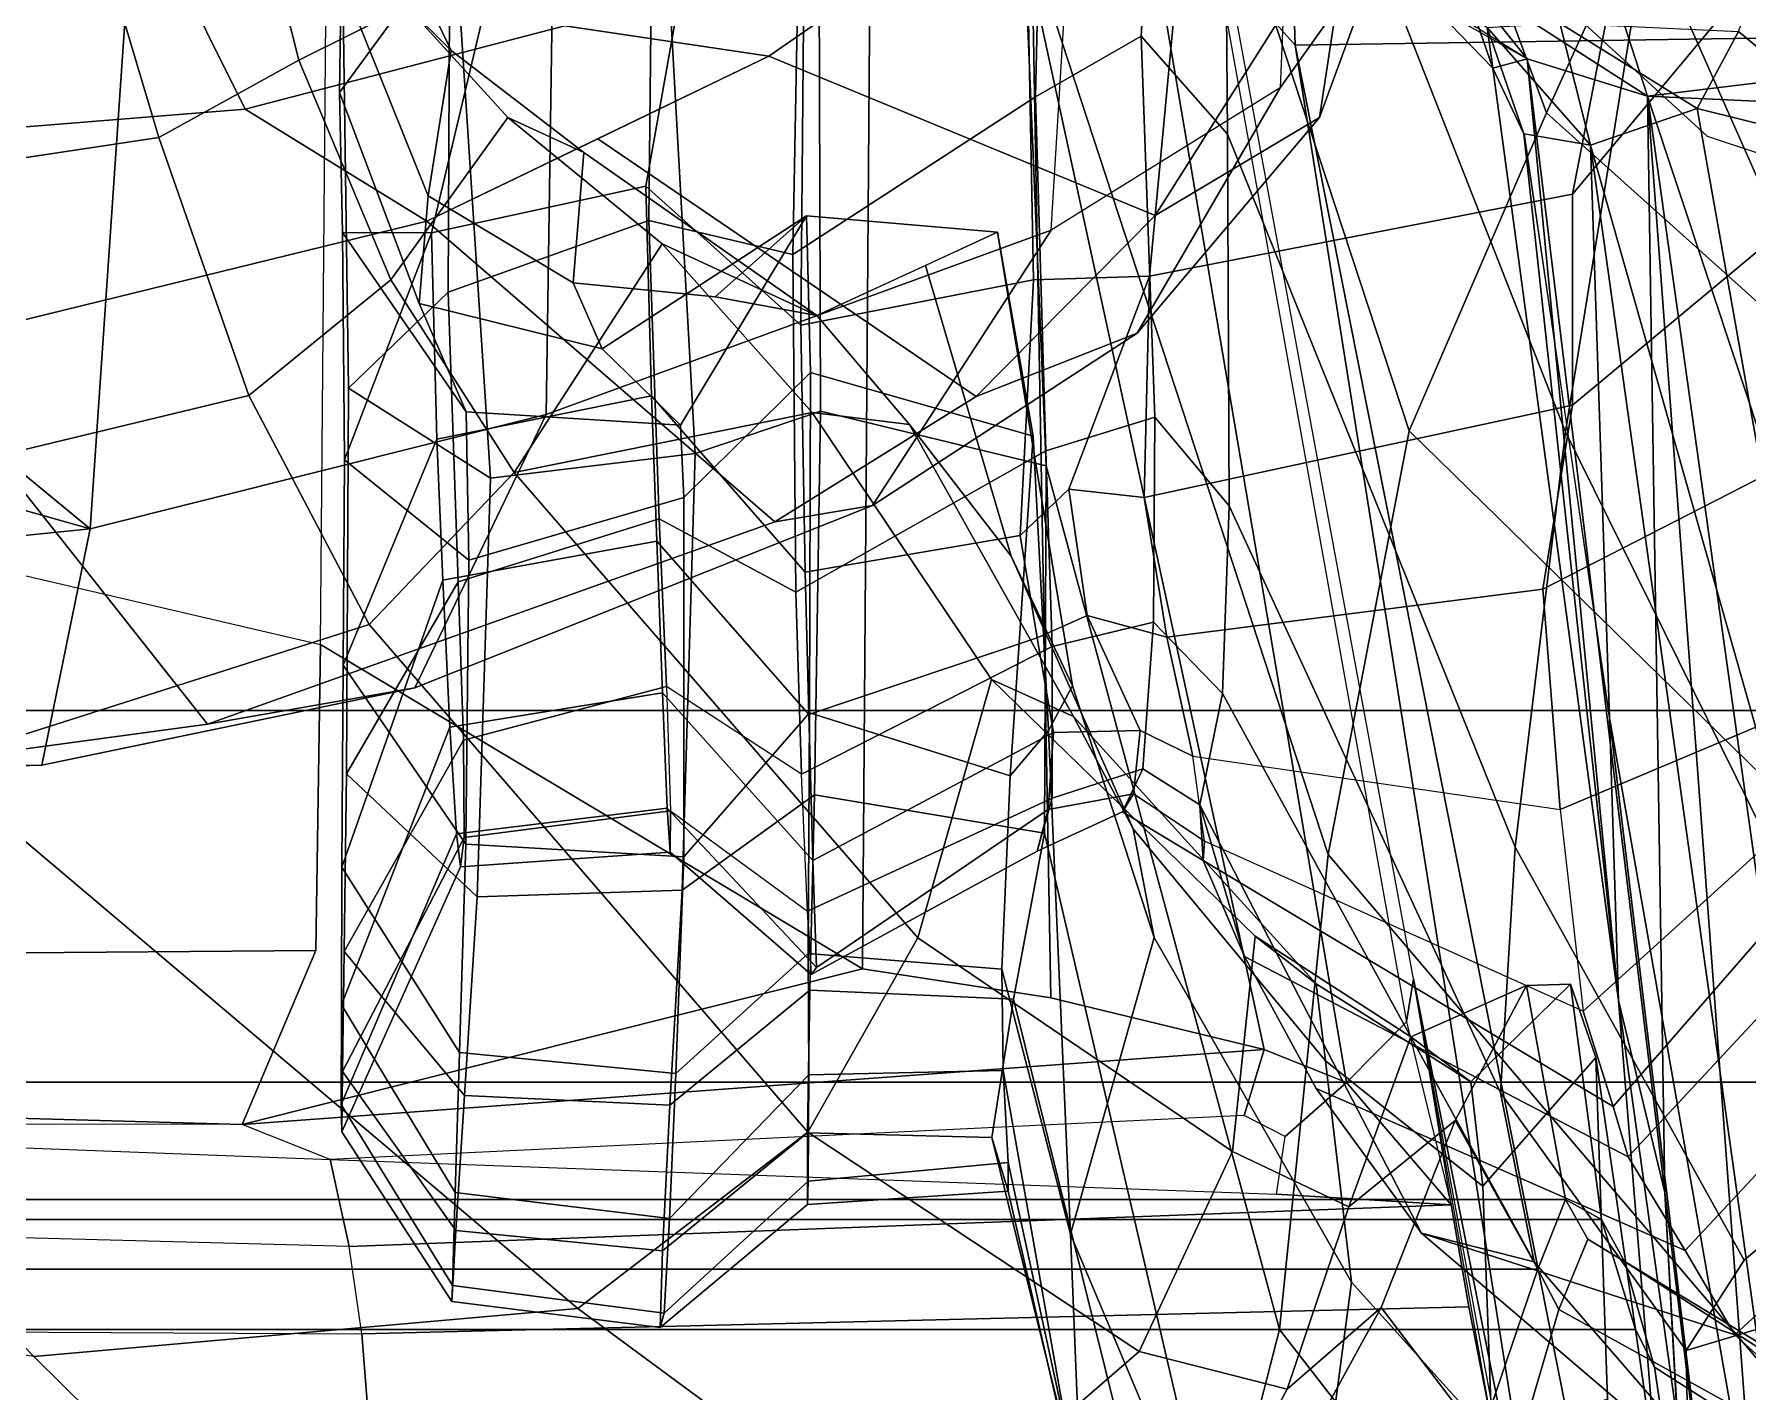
# Model space of a CAD drawing. Extents: x -14.5 to 14.5, y -12.2 to 16.5.
# Drawn here: x 5.675 to 6.828, y 7.83 to 8.743 of the extents above; entities that cross this region are included whole.
import ezdxf

# ---------------------------------------------------------------- set-up
doc = ezdxf.new("R2010")
doc.units = 0
doc.header["$MEASUREMENT"] = 0
for name, color, linetype in [('FABRICBACK', 82, 'Continuous'), ('SEAT-CHASSIS', 253, 'Continuous'), ('SEAT-FRAME', 253, 'Continuous')]:
    doc.layers.add(name, color=color, linetype=linetype)

msp = doc.modelspace()

# ---------------------------------------------------------------- linework, layer by layer
at = {"layer": 'FABRICBACK'}
for points in [[(-9.2434, 8.7689, 32.1697), (-8.7726, 8.2879, 30.9385), (8.7726, 8.2879, 30.9385), (9.2434, 8.7689, 32.1697)], [(-8.7726, 8.2879, 30.9385), (-8.529, 8.038, 30.3451), (8.529, 8.038, 30.3451), (8.7726, 8.2879, 30.9385)], [(-8.2849, 7.7789, 29.7478), (8.2849, 7.7789, 29.7478), (8.529, 8.038, 30.3451), (-8.529, 8.038, 30.3451)], [(-6.73, 7.9456, 20.4811), (-6.7058, 7.959, 19.722), (6.7058, 7.959, 19.722), (6.73, 7.9456, 20.4811)], [(-6.7058, 7.959, 19.722), (-6.687, 7.9121, 19.1065), (6.687, 7.9121, 19.1065), (6.7058, 7.959, 19.722)], [(-6.73, 7.9456, 20.4811), (6.73, 7.9456, 20.4811), (6.7529, 7.8716, 21.1305), (-6.7529, 7.8716, 21.1305)], [(6.687, 7.9121, 19.1065), (-6.687, 7.9121, 19.1065), (-6.6484, 7.799, 18.3314), (6.6484, 7.799, 18.3314)], [(-6.7838, 7.6572, 22.2236), (-6.7529, 7.8716, 21.1305), (6.7529, 7.8716, 21.1305), (6.7838, 7.6572, 22.2236)]]:
    msp.add_3dface(points, dxfattribs=at)
at = {"layer": 'SEAT-CHASSIS'}
for points in [[(6.68, 8.7262, 15.4341), (5.9589, 9.1702, 15.1581), (5.8233, 9.2093, 15.2491)], [(6.988, 9.1721, 15.1822), (6.9235, 8.6607, 15.0553), (6.822, 8.7446, 15.0522)], [(6.653, 8.7471, 15.2357), (6.6568, 8.7198, 15.3363), (6.5843, 8.7947, 15.3598)], [(6.5843, 8.7947, 15.3598), (6.6568, 8.7198, 15.3363), (6.6356, 8.7818, 15.4615)], [(6.7608, 8.7009, 15.5141), (6.6356, 8.7818, 15.4615), (6.68, 8.7262, 15.4341)], [(6.742, 8.759, 15.5525), (6.6356, 8.7818, 15.4615), (6.7608, 8.7009, 15.5141)], [(6.6568, 8.7198, 15.3363), (6.68, 8.7262, 15.4341), (6.6356, 8.7818, 15.4615)], [(7.1147, 8.7439, 15.7091), (6.742, 8.759, 15.5525), (6.7608, 8.7009, 15.5141)], [(6.7019, 8.75, 15.1423), (6.7226, 8.6681, 15.1548), (6.653, 8.7471, 15.2357)], [(6.6777, 8.6757, 15.2391), (6.6568, 8.7198, 15.3363), (6.653, 8.7471, 15.2357)], [(6.6777, 8.6757, 15.2391), (6.653, 8.7471, 15.2357), (6.7226, 8.6681, 15.1548)], [(6.7942, 8.6927, 15.0902), (6.7226, 8.6681, 15.1548), (6.7019, 8.75, 15.1423)], [(6.7942, 8.6927, 15.0902), (6.7019, 8.75, 15.1423), (6.822, 8.7446, 15.0522)], [(7.1147, 8.7439, 15.7091), (6.7608, 8.7009, 15.5141), (7.054, 8.6876, 15.638)], [(6.7942, 8.6927, 15.0902), (6.822, 8.7446, 15.0522), (6.9235, 8.6607, 15.0553)], [(6.7414, 8.0929, 15.2572), (6.68, 8.7262, 15.4341), (6.6568, 8.7198, 15.3363)], [(6.6568, 8.7198, 15.3363), (6.6777, 8.6757, 15.2391), (6.7414, 8.0929, 15.2572)], [(6.68, 8.7262, 15.4341), (6.7726, 7.9638, 15.3399), (6.7608, 8.7009, 15.5141)], [(6.7726, 7.9638, 15.3399), (6.68, 8.7262, 15.4341), (6.7414, 8.0929, 15.2572)], [(6.7608, 8.7009, 15.5141), (6.9023, 8.275, 15.5319), (7.054, 8.6876, 15.638)], [(6.7608, 8.7009, 15.5141), (6.9967, 7.0183, 15.3783), (6.9023, 8.275, 15.5319)], [(6.7726, 7.9638, 15.3399), (6.8823, 7.069, 15.2888), (6.7608, 8.7009, 15.5141)], [(6.9967, 7.0183, 15.3783), (6.7608, 8.7009, 15.5141), (6.8823, 7.069, 15.2888)], [(6.7226, 8.6681, 15.1548), (6.7942, 8.6927, 15.0902), (6.9261, 7.9509, 14.9744)], [(6.9261, 7.9509, 14.9744), (6.7942, 8.6927, 15.0902), (6.9235, 8.6607, 15.0553)], [(6.6777, 8.6757, 15.2391), (6.7352, 8.2829, 15.1803), (6.7414, 8.0929, 15.2572)], [(6.7226, 8.6681, 15.1548), (6.7352, 8.2829, 15.1803), (6.6782, 8.6756, 15.2381)], [(6.9261, 7.9509, 14.9744), (6.9366, 7.1367, 14.8532), (6.7226, 8.6681, 15.1548)], [(6.7352, 8.2829, 15.1803), (6.7226, 8.6681, 15.1548), (6.9366, 7.1367, 14.8532)], [(6.7352, 8.2829, 15.1803), (6.8638, 7.2173, 14.9288), (6.7414, 8.0929, 15.2572)], [(6.9366, 7.1367, 14.8532), (6.8638, 7.2173, 14.9288), (6.7352, 8.2829, 15.1803)], [(6.7414, 8.0929, 15.2572), (6.8176, 7.1556, 15.0394), (6.7726, 7.9638, 15.3399)], [(6.7414, 8.0929, 15.2572), (6.8638, 7.2173, 14.9288), (6.8176, 7.1556, 15.0394)], [(6.8823, 7.069, 15.2888), (6.7726, 7.9638, 15.3399), (6.8273, 6.9587, 15.1421)], [(6.7726, 7.9638, 15.3399), (6.8176, 7.1556, 15.0394), (6.8273, 6.9587, 15.1421)]]:
    msp.add_3dface(points, dxfattribs=at)
at = {"layer": 'SEAT-FRAME'}
for points in [[(6.3794, 9.5391, 29.1126), (6.693, 8.6899, 29.3159), (6.8095, 8.9464, 29.8497), (6.3764, 9.918, 29.647)], [(6.693, 8.6899, 29.3159), (6.3794, 9.5391, 29.1126), (6.3569, 9.2164, 28.5901), (6.6004, 8.4759, 28.782)], [(6.4778, 9.4767, 28.5577), (6.7604, 8.8139, 28.6975), (6.7056, 8.4753, 28.0117), (6.4752, 9.0619, 27.8879)], [(7.4497, 8.3544, 29.2776), (7.242, 8.2147, 28.8168), (6.8271, 9.0978, 29.1934), (6.889, 9.2665, 29.5272)], [(6.5459, 8.191, 28.0726), (6.6004, 8.4759, 28.782), (6.3569, 9.2164, 28.5901), (6.3411, 8.8166, 27.8731)], [(6.4418, 9.1209, 27.8755), (6.4202, 8.7413, 27.1779), (6.3491, 8.7006, 27.1865), (6.3583, 9.1006, 27.8797)], [(6.4783, 8.6754, 27.1919), (6.4202, 8.7413, 27.1779), (6.4418, 9.1209, 27.8755), (6.4752, 9.0619, 27.8879)], [(6.1858, 8.5945, 27.1273), (6.1937, 9.012, 27.8795), (6.3583, 9.1006, 27.8797), (6.3491, 8.7006, 27.1865)], [(7.0748, 8.1042, 28.3415), (6.7604, 8.8139, 28.6975), (6.8271, 9.0978, 29.1934), (7.242, 8.2147, 28.8168)], [(5.879, 9.0637, 28.1873), (5.9561, 9.0511, 27.8457), (5.9539, 8.5693, 26.98), (5.8868, 8.5046, 27.2659)], [(5.9474, 8.9792, 28.2639), (5.879, 9.0637, 28.1873), (5.8868, 8.5046, 27.2659), (5.9823, 8.4441, 27.3584)], [(6.0933, 9.0465, 27.7986), (6.0888, 8.6173, 27.0308), (5.9539, 8.5693, 26.98), (5.9561, 9.0511, 27.8457)], [(6.4783, 8.6754, 27.1919), (6.4752, 9.0619, 27.8879), (6.7056, 8.4753, 28.0117), (6.6718, 8.196, 27.2931)], [(6.1937, 9.012, 27.8795), (6.1858, 8.5945, 27.1273), (6.0888, 8.6173, 27.0308), (6.0933, 9.0465, 27.7986)], [(7.8142, 8.2312, 30.1647), (6.8935, 9.0055, 30.024), (6.8095, 8.9464, 29.8497), (7.7342, 8.158, 29.9989)], [(6.5864, 9.0013, 17.5767), (6.5243, 8.9616, 17.2708), (6.5138, 8.7066, 17.3094), (6.5836, 8.8053, 17.6276)], [(6.1201, 8.4607, 27.3787), (6.0979, 8.8596, 28.1051), (5.9474, 8.9792, 28.2639), (5.9823, 8.4441, 27.3584)], [(6.5138, 8.7066, 17.3094), (6.3597, 8.6108, 17.0144), (6.3773, 8.9013, 16.9668), (6.5243, 8.9616, 17.2708)], [(6.5836, 8.8053, 17.6276), (6.5401, 8.6866, 17.6742), (6.562, 8.83, 18.3241), (6.6211, 8.9461, 18.3131)], [(7.5497, 7.9213, 29.4833), (7.7342, 8.158, 29.9989), (6.8095, 8.9464, 29.8497), (6.693, 8.6899, 29.3159)], [(5.9331, 8.9234, 18.4304), (6.0324, 8.7484, 18.2709), (5.8174, 8.6922, 17.9047), (5.7136, 8.9006, 18.063)], [(5.8535, 8.7253, 19.0081), (5.9261, 8.7612, 19.5632), (5.8807, 8.9163, 19.5303), (5.8136, 8.8823, 18.9241)], [(5.9558, 8.7318, 20.4417), (5.8818, 8.8854, 20.4092), (5.8807, 8.9163, 19.5303), (5.9261, 8.7612, 19.5632)], [(5.4197, 8.9026, 17.7449), (5.7136, 8.9006, 18.063), (5.8174, 8.6922, 17.9047), (5.4971, 8.6664, 17.5931)], [(6.0253, 8.8506, 16.5963), (6.0198, 8.487, 16.6846), (6.3597, 8.6108, 17.0144), (6.3773, 8.9013, 16.9668)], [(5.8535, 8.7253, 19.0081), (5.8136, 8.8823, 18.9241), (5.7052, 8.8546, 18.5846), (5.7592, 8.6732, 18.6371)], [(5.9558, 8.7318, 20.4417), (5.9405, 8.6339, 21.3284), (5.8819, 8.7796, 21.2977), (5.8818, 8.8854, 20.4092)], [(6.5207, 8.8356, 15.2763), (6.5237, 8.7352, 15.2645), (6.4781, 8.7868, 15.22), (6.4476, 8.8858, 15.2379)], [(6.801, 8.6741, 15.4388), (6.9384, 8.6286, 15.551), (6.8589, 8.8658, 15.8129), (6.5744, 8.8817, 15.5675)], [(6.7105, 8.635, 22.8491), (6.8425, 8.7934, 22.9714), (6.8065, 8.8783, 22.1789), (6.7463, 8.8198, 21.7204)], [(6.0055, 8.8733, 21.7092), (5.8807, 8.7034, 21.745), (5.8829, 8.6093, 22.0851), (5.9426, 8.6092, 22.7855)], [(6.0055, 8.8733, 21.7092), (5.8819, 8.7796, 21.2977), (5.8807, 8.7034, 21.745), (6.0055, 8.8733, 21.7092)], [(6.087, 8.6404, 22.768), (6.1252, 8.8561, 21.7128), (6.0055, 8.8733, 21.7092), (5.9426, 8.6092, 22.7855)], [(5.4811, 8.6314, 18.1157), (5.7592, 8.6732, 18.6371), (5.7052, 8.8546, 18.5846), (5.4393, 8.8423, 18.1446)], [(5.6139, 8.3914, 15.3538), (5.868, 8.3322, 15.255), (5.8724, 8.8584, 15.1673), (5.6157, 8.858, 15.2797)], [(5.8724, 8.8584, 15.1673), (6.2383, 8.8633, 15.0948), (6.2326, 8.1141, 15.2173), (5.868, 8.3322, 15.255)], [(6.1912, 8.5469, 22.7788), (6.1933, 8.7754, 21.7298), (6.1252, 8.8561, 21.7128), (6.087, 8.6404, 22.768)], [(6.2032, 8.8482, 27.9051), (6.0979, 8.8596, 28.1051), (6.1201, 8.4607, 27.3787), (6.2045, 8.4892, 27.2458)], [(6.3593, 8.0947, 15.1941), (6.2326, 8.1141, 15.2173), (6.2383, 8.8633, 15.0948), (6.3471, 8.7774, 15.0871)], [(5.7433, 8.8526, 16.4331), (5.5806, 8.8532, 16.3329), (5.4766, 8.6044, 16.3205), (5.713, 8.4101, 16.5354)], [(6.0253, 8.8506, 16.5963), (5.7433, 8.8526, 16.4331), (5.713, 8.4101, 16.5354), (6.0198, 8.487, 16.6846)], [(6.2045, 8.4892, 27.2458), (6.3562, 8.4524, 27.2123), (6.3411, 8.8166, 27.8731), (6.2032, 8.8482, 27.9051)], [(6.9156, 8.8276, 15.4989), (6.9218, 8.7413, 15.4868), (6.5237, 8.7352, 15.2645), (6.5207, 8.8356, 15.2763)], [(6.2331, 8.772, 18.5177), (6.562, 8.83, 18.3241), (6.4295, 8.6207, 17.7139), (6.1697, 8.7279, 18.279)], [(6.4257, 8.5799, 22.815), (6.7105, 8.635, 22.8491), (6.7463, 8.8198, 21.7204), (6.4425, 8.7591, 21.7332)], [(6.5401, 8.6866, 17.6742), (6.4295, 8.6207, 17.7139), (6.562, 8.83, 18.3241), (6.5401, 8.6866, 17.6742)], [(6.5459, 8.191, 28.0726), (6.3411, 8.8166, 27.8731), (6.3562, 8.4524, 27.2123), (6.5133, 7.8715, 27.3568)], [(6.5988, 8.0786, 15.2147), (6.5583, 8.0376, 15.1762), (6.4293, 8.7967, 15.1055), (6.4671, 8.8119, 15.1901)], [(6.4781, 8.7868, 15.22), (6.4671, 8.8119, 15.1901), (6.5988, 8.0786, 15.2147), (6.6035, 8.1074, 15.2499)], [(7.0748, 8.1042, 28.3415), (6.9354, 8.0108, 27.8286), (6.7056, 8.4753, 28.0117), (6.7604, 8.8139, 28.6975)], [(6.2331, 8.772, 18.5177), (6.1697, 8.7279, 18.279), (6.0324, 8.7484, 18.2709), (6.1414, 8.7981, 18.556)], [(6.503, 8.0599, 15.1698), (6.3471, 8.7774, 15.0871), (6.4293, 8.7967, 15.1055), (6.5583, 8.0376, 15.1762)], [(6.4175, 8.5417, 17.4008), (6.5401, 8.6866, 17.6742), (6.5836, 8.8053, 17.6276), (6.5138, 8.7066, 17.3094)], [(6.7041, 7.602, 15.3634), (6.6035, 8.1074, 15.2499), (6.4781, 8.7868, 15.22), (6.5237, 8.7352, 15.2645)], [(6.7105, 8.635, 22.8491), (6.7105, 8.4932, 23.4586), (6.8756, 8.6306, 23.7483), (6.8425, 8.7934, 22.9714)], [(5.9343, 8.5616, 21.7749), (5.8807, 8.7034, 21.745), (5.8819, 8.7796, 21.2977), (5.9405, 8.6339, 21.3284)], [(6.1933, 8.7754, 21.7298), (6.1912, 8.5469, 22.7788), (6.3477, 8.5774, 22.7929), (6.344, 8.7754, 21.7298)], [(6.4425, 8.7591, 21.7332), (6.344, 8.7754, 21.7298), (6.3477, 8.5774, 22.7929), (6.4257, 8.5799, 22.815)], [(6.3593, 8.0947, 15.1941), (6.3471, 8.7774, 15.0871), (6.3471, 8.7774, 15.0871), (6.503, 8.0599, 15.1698)], [(5.9153, 8.5774, 19.0104), (5.9941, 8.6867, 19.5788), (5.9261, 8.7612, 19.5632), (5.8535, 8.7253, 19.0081)], [(5.9558, 8.7318, 20.4417), (5.9261, 8.7612, 19.5632), (5.9941, 8.6867, 19.5788), (6.0452, 8.6631, 20.4561)], [(5.9395, 8.6169, 17.8409), (5.8174, 8.6922, 17.9047), (6.0324, 8.7484, 18.2709), (6.1697, 8.7279, 18.279)], [(6.4294, 8.4852, 26.6379), (6.356, 8.4625, 26.6428), (6.3491, 8.7006, 27.1865), (6.4202, 8.7413, 27.1779)], [(6.4783, 8.6754, 27.1919), (6.4794, 8.4256, 26.6503), (6.4294, 8.4852, 26.6379), (6.4202, 8.7413, 27.1779)], [(7.1303, 7.6135, 15.7132), (6.761, 7.5408, 15.5166), (6.5237, 8.7352, 15.2645), (6.9218, 8.7413, 15.4868)], [(5.9558, 8.7318, 20.4417), (6.0452, 8.6631, 20.4561), (6.038, 8.5755, 21.3405), (5.9405, 8.6339, 21.3284)], [(6.0546, 8.6724, 18.0599), (6.1697, 8.7279, 18.279), (6.4295, 8.6207, 17.7139), (6.3092, 8.499, 17.479)], [(6.5237, 8.7352, 15.2645), (6.761, 7.5408, 15.5166), (6.7205, 7.5484, 15.4716), (6.7041, 7.602, 15.3634)], [(5.9153, 8.5774, 19.0104), (5.8535, 8.7253, 19.0081), (5.7592, 8.6732, 18.6371), (5.8198, 8.4996, 18.615)], [(6.4175, 8.5417, 17.4008), (6.5138, 8.7066, 17.3094), (6.3597, 8.6108, 17.0144), (6.2394, 8.4258, 17.1321)], [(5.9343, 8.5616, 21.7749), (5.966, 8.4887, 22.0098), (5.8829, 8.6093, 22.0851), (5.8807, 8.7034, 21.745)], [(6.1858, 8.5945, 27.1273), (6.3491, 8.7006, 27.1865), (6.356, 8.4625, 26.6428), (6.1878, 8.3674, 26.6051)], [(5.9395, 8.6169, 17.8409), (5.5916, 8.5317, 17.5011), (5.4971, 8.6664, 17.5931), (5.8174, 8.6922, 17.9047)], [(5.9982, 8.448, 18.9914), (6.0979, 8.6016, 19.5967), (5.9941, 8.6867, 19.5788), (5.9153, 8.5774, 19.0104)], [(6.2019, 8.5536, 20.4795), (6.0452, 8.6631, 20.4561), (5.9941, 8.6867, 19.5788), (6.0979, 8.6016, 19.5967)], [(6.5401, 8.6866, 17.6742), (6.4175, 8.5417, 17.4008), (6.3092, 8.499, 17.479), (6.4295, 8.6207, 17.7139)], [(7.3734, 7.721, 28.9417), (7.5497, 7.9213, 29.4833), (6.693, 8.6899, 29.3159), (6.6004, 8.4759, 28.782)], [(5.5359, 8.4314, 18.052), (5.8198, 8.4996, 18.615), (5.7592, 8.6732, 18.6371), (5.4811, 8.6314, 18.1157)], [(6.0546, 8.6724, 18.0599), (6.3092, 8.499, 17.479), (6.1738, 8.4148, 17.3436), (5.9395, 8.6169, 17.8409)], [(6.4783, 8.6754, 27.1919), (6.6718, 8.196, 27.2931), (6.662, 8.0308, 26.733), (6.4794, 8.4256, 26.6503)], [(6.2019, 8.5536, 20.4795), (6.1336, 8.566, 21.3422), (6.038, 8.5755, 21.3405), (6.0452, 8.6631, 20.4561)], [(6.087, 8.6404, 22.768), (5.9426, 8.6092, 22.7855), (5.9463, 8.4703, 23.4356), (6.0908, 8.4994, 23.415)], [(6.1912, 8.5469, 22.7788), (6.087, 8.6404, 22.768), (6.0908, 8.4994, 23.415), (6.1942, 8.3808, 23.5229)], [(5.9343, 8.5616, 21.7749), (5.9405, 8.6339, 21.3284), (6.038, 8.5755, 21.3405), (6.0576, 8.531, 21.7836)], [(6.4257, 8.5799, 22.815), (6.4222, 8.4312, 23.516), (6.7105, 8.4932, 23.4586), (6.7105, 8.635, 22.8491)], [(6.6905, 8.3694, 23.8771), (6.8966, 8.475, 24.2728), (6.8756, 8.6306, 23.7483), (6.7105, 8.4932, 23.4586)], [(5.5916, 8.5317, 17.5011), (5.9395, 8.6169, 17.8409), (6.1738, 8.4148, 17.3436), (5.7919, 8.2786, 17.1211)], [(6.0959, 8.4168, 26.5425), (5.9606, 8.3744, 26.4691), (5.9539, 8.5693, 26.98), (6.0888, 8.6173, 27.0308)], [(6.195, 8.6206, 21.7811), (6.0576, 8.531, 21.7836), (6.038, 8.5755, 21.3405), (6.1336, 8.566, 21.3422)], [(6.195, 8.6206, 21.7811), (6.1102, 8.4797, 22.0265), (6.0576, 8.531, 21.7836)], [(6.1878, 8.3674, 26.6051), (6.0959, 8.4168, 26.5425), (6.0888, 8.6173, 27.0308), (6.1858, 8.5945, 27.1273)], [(6.1977, 8.5151, 22.2875), (6.1125, 8.4312, 22.2545), (6.1102, 8.4797, 22.0265), (6.195, 8.6206, 21.7811)], [(6.3236, 8.6095, 21.7803), (6.195, 8.6206, 21.7811), (6.1336, 8.566, 21.3422), (6.2019, 8.5536, 20.4795)], [(6.1977, 8.5151, 22.2875), (6.195, 8.6206, 21.7811), (6.3236, 8.6095, 21.7803), (6.3476, 8.4723, 22.4394)], [(5.3758, 8.5051, 16.3571), (5.713, 8.4101, 16.5354), (5.4766, 8.6044, 16.3205)], [(5.8841, 8.4564, 22.6312), (5.9426, 8.6092, 22.7855), (5.8829, 8.6093, 22.0851), (5.8841, 8.4564, 22.6312)], [(5.9679, 8.3889, 22.4621), (5.8841, 8.4564, 22.6312), (5.8829, 8.6093, 22.0851), (5.966, 8.4887, 22.0098)], [(5.9463, 8.4703, 23.4356), (5.9426, 8.6092, 22.7855), (5.8841, 8.4564, 22.6312), (5.8832, 8.3183, 23.2692)], [(5.9315, 8.303, 16.9049), (6.2394, 8.4258, 17.1321), (6.3597, 8.6108, 17.0144), (6.0198, 8.487, 16.6846)], [(6.1988, 8.4883, 19.621), (6.0979, 8.6016, 19.5967), (5.9982, 8.448, 18.9914), (6.1988, 8.4883, 19.621)], [(6.1988, 8.4883, 19.621), (6.2642, 8.4801, 20.4948), (6.2019, 8.5536, 20.4795), (6.0979, 8.6016, 19.5967)], [(6.3328, 8.3916, 21.2554), (6.374, 8.3045, 22.0783), (6.3236, 8.6095, 21.7803), (6.2751, 8.5872, 21.2611)], [(6.3236, 8.6095, 21.7803), (6.374, 8.3045, 22.0783), (6.3579, 8.2744, 22.7997), (6.3476, 8.4723, 22.4394)], [(6.2751, 8.5872, 21.2611), (6.2019, 8.5536, 20.4795), (6.2642, 8.4801, 20.4948), (6.3328, 8.3916, 21.2554)], [(6.3387, 8.4055, 23.5209), (6.3716, 8.4368, 23.5151), (6.4257, 8.5799, 22.815), (6.3477, 8.5774, 22.7929)], [(6.3716, 8.4368, 23.5151), (6.4222, 8.4312, 23.516), (6.4257, 8.5799, 22.815)], [(5.9982, 8.448, 18.9914), (5.9153, 8.5774, 19.0104), (5.8198, 8.4996, 18.615), (5.9007, 8.3456, 18.5641)], [(5.8855, 8.2453, 26.6647), (5.8868, 8.5046, 27.2659), (5.9539, 8.5693, 26.98), (5.9606, 8.3744, 26.4691)], [(6.1942, 8.3808, 23.5229), (6.3387, 8.4055, 23.5209), (6.3477, 8.5774, 22.7929), (6.1912, 8.5469, 22.7788)], [(6.1102, 8.4797, 22.0265), (5.966, 8.4887, 22.0098), (5.9343, 8.5616, 21.7749), (6.0576, 8.531, 21.7836)], [(5.5916, 8.5317, 17.5011), (5.7919, 8.2786, 17.1211), (5.5652, 8.248, 17.0382), (5.3807, 8.5188, 17.3791)], [(6.2394, 8.4258, 17.1321), (6.1738, 8.4148, 17.3436), (6.3092, 8.499, 17.479), (6.4175, 8.5417, 17.4008)], [(6.1977, 8.5151, 22.2875), (6.1971, 8.2862, 23.3088), (6.1125, 8.1895, 23.3448), (6.1125, 8.4312, 22.2545)], [(6.1977, 8.5151, 22.2875), (6.3476, 8.4723, 22.4394), (6.332, 8.2439, 23.414), (6.1971, 8.2862, 23.3088)], [(5.2752, 8.444, 16.4629), (5.48, 8.3864, 16.5522), (5.713, 8.4101, 16.5354), (5.3758, 8.5051, 16.3571)], [(5.6071, 8.2523, 17.9538), (5.9007, 8.3456, 18.5641), (5.8198, 8.4996, 18.615), (5.5359, 8.4314, 18.052)], [(5.9734, 8.1625, 26.7488), (5.9823, 8.4441, 27.3584), (5.8868, 8.5046, 27.2659), (5.8855, 8.2453, 26.6647)], [(6.0943, 8.4017, 23.8494), (6.0908, 8.4994, 23.415), (5.9463, 8.4703, 23.4356), (5.9504, 8.3755, 23.8713)], [(6.1966, 8.2851, 23.9365), (6.1942, 8.3808, 23.5229), (6.0908, 8.4994, 23.415), (6.0943, 8.4017, 23.8494)], [(5.9315, 8.303, 16.9049), (6.0198, 8.487, 16.6846), (5.713, 8.4101, 16.5354), (5.6805, 8.251, 16.7957)], [(6.1102, 8.4797, 22.0265), (6.1125, 8.4312, 22.2545), (5.9679, 8.3889, 22.4621), (5.966, 8.4887, 22.0098)], [(6.2699, 8.135, 18.8366), (6.3194, 8.3088, 19.6585), (6.1988, 8.4883, 19.621), (5.9982, 8.448, 18.9914)], [(6.2003, 8.2311, 26.6934), (6.2045, 8.4892, 27.2458), (6.1201, 8.4607, 27.3787), (6.1113, 8.167, 26.7716)], [(6.3746, 8.2838, 20.7426), (6.2642, 8.4801, 20.4948), (6.1988, 8.4883, 19.621), (6.3194, 8.3088, 19.6585)], [(6.2045, 8.4892, 27.2458), (6.2003, 8.2311, 26.6934), (6.3551, 8.2053, 26.667), (6.3562, 8.4524, 27.2123)], [(6.4374, 8.3372, 23.973), (6.6905, 8.3694, 23.8771), (6.7105, 8.4932, 23.4586), (6.4222, 8.4312, 23.516)], [(6.3746, 8.2838, 20.7426), (6.4149, 8.2083, 21.3003), (6.3328, 8.3916, 21.2554), (6.2642, 8.4801, 20.4948)], [(6.4294, 8.4852, 26.6379), (6.4285, 8.3472, 26.2681), (6.3604, 8.3309, 26.2716), (6.356, 8.4625, 26.6428)], [(6.4749, 8.2993, 26.2783), (6.4285, 8.3472, 26.2681), (6.4294, 8.4852, 26.6379), (6.4794, 8.4256, 26.6503)], [(7.3734, 7.721, 28.9417), (6.6004, 8.4759, 28.782), (6.5459, 8.191, 28.0726), (7.162, 7.4671, 28.2253)], [(6.8258, 7.9183, 27.2202), (6.6718, 8.196, 27.2931), (6.7056, 8.4753, 28.0117), (6.9354, 8.0108, 27.8286)], [(6.6905, 8.3694, 23.8771), (6.7021, 8.2212, 24.3249), (6.9191, 8.3126, 24.8312), (6.8966, 8.475, 24.2728)], [(5.9463, 8.4703, 23.4356), (5.8832, 8.3183, 23.2692), (5.8824, 8.1826, 23.8936), (5.9504, 8.3755, 23.8713)], [(6.1916, 8.245, 26.2095), (6.1878, 8.3674, 26.6051), (6.356, 8.4625, 26.6428), (6.3604, 8.3309, 26.2716)], [(6.332, 8.2439, 23.414), (6.3476, 8.4723, 22.4394), (6.3579, 8.2744, 22.7997), (6.332, 8.2439, 23.414)], [(5.9679, 8.3889, 22.4621), (5.9658, 8.198, 23.3268), (5.8832, 8.3183, 23.2692), (5.8841, 8.4564, 22.6312)], [(6.1201, 8.4607, 27.3787), (5.9823, 8.4441, 27.3584), (5.9734, 8.1625, 26.7488), (6.1113, 8.167, 26.7716)], [(6.471, 7.7074, 26.798), (6.5133, 7.8715, 27.3568), (6.3562, 8.4524, 27.2123), (6.3551, 8.2053, 26.667)], [(6.2699, 8.135, 18.8366), (5.9982, 8.448, 18.9914), (5.9007, 8.3456, 18.5641), (6.1959, 8.0044, 18.282)], [(6.1125, 8.1895, 23.3448), (5.9658, 8.198, 23.3268), (5.9679, 8.3889, 22.4621), (6.1125, 8.4312, 22.2545)], [(6.3716, 8.4368, 23.5151), (6.3387, 8.4055, 23.5209), (6.3503, 8.3367, 23.9731), (6.3838, 8.3518, 23.97)], [(6.3838, 8.3518, 23.97), (6.4374, 8.3372, 23.973), (6.4222, 8.4312, 23.516), (6.3716, 8.4368, 23.5151)], [(6.2394, 8.4258, 17.1321), (5.9315, 8.303, 16.9049), (5.7919, 8.2786, 17.1211), (6.1738, 8.4148, 17.3436)], [(6.0959, 8.4168, 26.5425), (6.1009, 8.304, 26.148), (5.9641, 8.268, 26.0474), (5.9606, 8.3744, 26.4691)], [(6.1878, 8.3674, 26.6051), (6.1916, 8.245, 26.2095), (6.1009, 8.304, 26.148), (6.0959, 8.4168, 26.5425)], [(6.4749, 8.2993, 26.2783), (6.4794, 8.4256, 26.6503), (6.662, 8.0308, 26.733), (6.6846, 7.9171, 26.3589)], [(5.713, 8.4101, 16.5354), (5.2471, 8.3628, 16.569), (5.1858, 8.2418, 16.7502), (5.6805, 8.251, 16.7957)], [(6.1942, 8.3808, 23.5229), (6.1966, 8.2851, 23.9365), (6.3503, 8.3367, 23.9731), (6.3387, 8.4055, 23.5209)], [(6.0943, 8.4017, 23.8494), (5.9504, 8.3755, 23.8713), (5.955, 8.2767, 24.3072), (6.098, 8.2997, 24.2843)], [(6.1966, 8.2851, 23.9365), (6.0943, 8.4017, 23.8494), (6.098, 8.2997, 24.2843), (6.1992, 8.1869, 24.3506)], [(5.6139, 8.3914, 15.3538), (5.868, 8.3322, 15.255), (5.8648, 8.1265, 15.225), (5.6106, 8.1244, 15.283)], [(6.4289, 8.1353, 22.1129), (6.374, 8.3045, 22.0783), (6.3328, 8.3916, 21.2554), (6.4149, 8.2083, 21.3003)], [(5.955, 8.2767, 24.3072), (5.9504, 8.3755, 23.8713), (5.8824, 8.1826, 23.8936), (5.8821, 8.0899, 24.3075)], [(5.8855, 8.2453, 26.6647), (5.9606, 8.3744, 26.4691), (5.9641, 8.268, 26.0474), (5.884, 8.1259, 26.2447)], [(6.4374, 8.3372, 23.973), (6.455, 8.2572, 24.4327), (6.7021, 8.2212, 24.3249), (6.6905, 8.3694, 23.8771)], [(6.3611, 8.273, 24.4293), (6.4194, 8.2744, 24.4291), (6.3838, 8.3518, 23.97), (6.3503, 8.3367, 23.9731)], [(6.4285, 8.3472, 26.2681), (6.4212, 8.2486, 25.8102), (6.3604, 8.229, 25.8145), (6.3604, 8.3309, 26.2716)], [(6.3838, 8.3518, 23.97), (6.4194, 8.2744, 24.4291), (6.455, 8.2572, 24.4327), (6.4374, 8.3372, 23.973)], [(6.4212, 8.2486, 25.8102), (6.4285, 8.3472, 26.2681), (6.4749, 8.2993, 26.2783), (6.4596, 8.2244, 25.8153)], [(6.0412, 7.8858, 17.7501), (6.1959, 8.0044, 18.282), (5.9007, 8.3456, 18.5641), (5.6071, 8.2523, 17.9538)], [(6.1992, 8.1869, 24.3506), (6.3611, 8.273, 24.4293), (6.3503, 8.3367, 23.9731), (6.1966, 8.2851, 23.9365)], [(5.8648, 8.1265, 15.225), (5.868, 8.3322, 15.255), (6.2326, 8.1141, 15.2173), (5.8153, 8.0094, 15.1615)], [(6.1916, 8.245, 26.2095), (6.3604, 8.3309, 26.2716), (6.3604, 8.229, 25.8145), (6.1956, 8.1529, 25.7592)], [(5.9616, 8.0578, 23.9463), (5.8824, 8.1826, 23.8936), (5.8832, 8.3183, 23.2692), (5.9658, 8.198, 23.3268)], [(6.7176, 8.0857, 24.7935), (6.9299, 8.2781, 25.075), (6.9191, 8.3126, 24.8312), (6.7021, 8.2212, 24.3249)], [(5.6805, 8.251, 16.7957), (5.5652, 8.248, 17.0382), (5.7919, 8.2786, 17.1211), (5.9315, 8.303, 16.9049)], [(6.1036, 8.2205, 25.6682), (5.9647, 8.2024, 25.6148), (5.9641, 8.268, 26.0474), (6.1009, 8.304, 26.148)], [(6.1009, 8.304, 26.148), (6.1036, 8.2205, 25.6682), (6.1956, 8.1529, 25.7592), (6.1916, 8.245, 26.2095)], [(6.4817, 7.9914, 18.7105), (6.4968, 8.1361, 19.695), (6.3194, 8.3088, 19.6585), (6.2699, 8.135, 18.8366)], [(6.5379, 8.1041, 20.7806), (6.3746, 8.2838, 20.7426), (6.3194, 8.3088, 19.6585), (6.4968, 8.1361, 19.695)], [(6.3579, 8.2744, 22.7997), (6.374, 8.3045, 22.0783), (6.4289, 8.1353, 22.1129), (6.3726, 7.9356, 23.5913)], [(6.1012, 8.2222, 24.712), (6.098, 8.2997, 24.2843), (5.955, 8.2767, 24.3072), (5.9594, 8.205, 24.7388)], [(6.2018, 8.115, 24.804), (6.1992, 8.1869, 24.3506), (6.098, 8.2997, 24.2843), (6.1012, 8.2222, 24.712)], [(6.4596, 8.2244, 25.8153), (6.4749, 8.2993, 26.2783), (6.6846, 7.9171, 26.3589), (6.6089, 7.9364, 25.7835)], [(6.0412, 7.8858, 17.7501), (5.6071, 8.2523, 17.9538), (5.2531, 8.2877, 17.6559), (5.6751, 7.8534, 17.336)], [(6.1961, 8.1244, 24.0041), (6.107, 8.0437, 23.9645), (6.1125, 8.1895, 23.3448), (6.1971, 8.2862, 23.3088)], [(6.1971, 8.2862, 23.3088), (6.332, 8.2439, 23.414), (6.3264, 8.1139, 24.016), (6.1961, 8.1244, 24.0041)], [(6.5379, 8.1041, 20.7806), (6.5443, 8.0522, 21.3331), (6.4149, 8.2083, 21.3003), (6.3746, 8.2838, 20.7426)], [(6.7176, 8.0857, 24.7935), (6.7378, 8.0216, 25.2793), (6.9399, 8.2535, 25.2943), (6.9299, 8.2781, 25.075)], [(5.955, 8.2767, 24.3072), (5.8821, 8.0899, 24.3075), (5.8819, 8.0229, 24.7334), (5.9594, 8.205, 24.7388)], [(5.8829, 8.0451, 25.8162), (5.884, 8.1259, 26.2447), (5.9641, 8.268, 26.0474), (5.9647, 8.2024, 25.6148)], [(6.1992, 8.1869, 24.3506), (6.2018, 8.115, 24.804), (6.3577, 8.2213, 24.8899), (6.3611, 8.273, 24.4293)], [(6.3579, 8.2744, 22.7997), (6.3726, 7.9356, 23.5913), (6.3264, 8.1139, 24.016), (6.332, 8.2439, 23.414)], [(6.3577, 8.2213, 24.8899), (6.4151, 8.2319, 24.8878), (6.4194, 8.2744, 24.4291), (6.3611, 8.273, 24.4293)], [(6.4151, 8.2319, 24.8878), (6.4627, 8.1999, 24.8945), (6.455, 8.2572, 24.4327), (6.4194, 8.2744, 24.4291)], [(5.1344, 8.2585, 16.9436), (5.5652, 8.248, 17.0382), (5.6805, 8.251, 16.7957), (5.1858, 8.2418, 16.7502)], [(6.7021, 8.2212, 24.3249), (6.7176, 8.0857, 24.7935), (6.4627, 8.1999, 24.8945), (6.455, 8.2572, 24.4327)], [(5.9734, 8.1625, 26.7488), (5.8855, 8.2453, 26.6647), (5.884, 8.1259, 26.2447), (5.9648, 8.0289, 26.3204)], [(6.4077, 8.2198, 25.3484), (6.3503, 8.1933, 25.354), (6.3604, 8.229, 25.8145), (6.4212, 8.2486, 25.8102)], [(6.4212, 8.2486, 25.8102), (6.4596, 8.2244, 25.8153), (6.4619, 8.1869, 25.3553), (6.4077, 8.2198, 25.3484)], [(6.9399, 8.2535, 25.2943), (6.7378, 8.0216, 25.2793), (6.7479, 7.9876, 25.3965), (6.9525, 8.2072, 25.4192)], [(6.4077, 8.2198, 25.3484), (6.4151, 8.2319, 24.8878), (6.3577, 8.2213, 24.8899), (6.3503, 8.1933, 25.354)], [(6.4151, 8.2319, 24.8878), (6.4077, 8.2198, 25.3484), (6.4619, 8.1869, 25.3553), (6.4627, 8.1999, 24.8945)], [(6.1012, 8.2222, 24.712), (5.9594, 8.205, 24.7388), (5.9623, 8.1828, 25.1018), (6.1033, 8.1926, 25.1464)], [(6.1036, 8.2205, 25.6682), (6.1033, 8.1926, 25.1464), (5.9623, 8.1828, 25.1018), (5.9647, 8.2024, 25.6148)], [(6.2018, 8.115, 24.804), (6.1012, 8.2222, 24.712), (6.1033, 8.1926, 25.1464), (6.1981, 8.1103, 25.3058)], [(6.2003, 8.2311, 26.6934), (6.1113, 8.167, 26.7716), (6.103, 8.0224, 26.343), (6.1972, 8.0999, 26.2995)], [(6.1956, 8.1529, 25.7592), (6.1981, 8.1103, 25.3058), (6.1033, 8.1926, 25.1464), (6.1036, 8.2205, 25.6682)], [(6.1981, 8.1103, 25.3058), (6.1956, 8.1529, 25.7592), (6.3604, 8.229, 25.8145), (6.3503, 8.1933, 25.354)], [(6.1972, 8.0999, 26.2995), (6.3342, 8.0938, 26.3216), (6.3551, 8.2053, 26.667), (6.2003, 8.2311, 26.6934)], [(6.1981, 8.1103, 25.3058), (6.3503, 8.1933, 25.354), (6.3577, 8.2213, 24.8899), (6.2018, 8.115, 24.804)], [(6.4596, 8.2244, 25.8153), (6.6089, 7.9364, 25.7835), (6.538, 8.0337, 25.6317), (6.4898, 8.1225, 25.4712)], [(6.4898, 8.1225, 25.4712), (6.4619, 8.1869, 25.3553), (6.4596, 8.2244, 25.8153)], [(5.9623, 8.1828, 25.1018), (5.9594, 8.205, 24.7388), (5.8819, 8.0229, 24.7334), (5.8823, 8.0045, 25.3829)], [(5.8829, 8.0451, 25.8162), (5.9647, 8.2024, 25.6148), (5.9623, 8.1828, 25.1018), (5.8823, 8.0045, 25.3829)], [(6.1125, 8.1895, 23.3448), (6.107, 8.0437, 23.9645), (5.9616, 8.0578, 23.9463), (5.9658, 8.198, 23.3268)], [(6.471, 7.7074, 26.798), (6.3551, 8.2053, 26.667), (6.3342, 8.0938, 26.3216), (6.4504, 7.6259, 26.4204)], [(6.5616, 7.9034, 22.1595), (6.4289, 8.1353, 22.1129), (6.4149, 8.2083, 21.3003), (6.5443, 8.0522, 21.3331)], [(6.4627, 8.1999, 24.8945), (6.4619, 8.1869, 25.3553), (6.7378, 8.0216, 25.2793), (6.7176, 8.0857, 24.7935)], [(6.7863, 7.9247, 25.5385), (6.9803, 8.1322, 25.5461), (6.9525, 8.2072, 25.4192), (6.7479, 7.9876, 25.3965)], [(6.4619, 8.1869, 25.3553), (6.4898, 8.1225, 25.4712), (6.7479, 7.9876, 25.3965), (6.7378, 8.0216, 25.2793)], [(6.9872, 7.2607, 27.489), (7.162, 7.4671, 28.2253), (6.5459, 8.191, 28.0726), (6.5133, 7.8715, 27.3568)], [(6.8258, 7.9183, 27.2202), (6.7868, 7.8575, 26.7831), (6.662, 8.0308, 26.733), (6.6718, 8.196, 27.2931)], [(5.9616, 8.0578, 23.9463), (5.9587, 7.9638, 24.3555), (5.8821, 8.0899, 24.3075), (5.8824, 8.1826, 23.8936)], [(6.103, 8.0224, 26.343), (6.1113, 8.167, 26.7716), (5.9734, 8.1625, 26.7488), (5.9648, 8.0289, 26.3204)], [(6.4817, 7.9914, 18.7105), (6.2699, 8.135, 18.8366), (6.1959, 8.0044, 18.282), (6.4189, 7.8567, 18.0575)], [(6.5197, 7.5867, 23.6669), (6.3726, 7.9356, 23.5913), (6.4289, 8.1353, 22.1129), (6.5616, 7.9034, 22.1595)], [(6.56, 7.9541, 18.6501), (6.6016, 8.0684, 19.7093), (6.4968, 8.1361, 19.695), (6.4817, 7.9914, 18.7105)], [(6.6419, 8.0381, 20.7946), (6.5379, 8.1041, 20.7806), (6.4968, 8.1361, 19.695), (6.6016, 8.0684, 19.7093)], [(6.7863, 7.9247, 25.5385), (6.8197, 7.8681, 25.6558), (7.0203, 8.0533, 25.6616), (6.9803, 8.1322, 25.5461)], [(5.5493, 8.0096, 15.1621), (5.6106, 8.1244, 15.283), (5.8648, 8.1265, 15.225), (5.8153, 8.0094, 15.1615)], [(5.959, 7.9381, 25.8843), (5.9648, 8.0289, 26.3204), (5.884, 8.1259, 26.2447), (5.8829, 8.0451, 25.8162)], [(6.1961, 8.1244, 24.0041), (6.1965, 8.0429, 24.3561), (6.1028, 7.9463, 24.3741), (6.107, 8.0437, 23.9645)], [(6.1965, 8.0429, 24.3561), (6.1961, 8.1244, 24.0041), (6.3264, 8.1139, 24.016), (6.3274, 8.0458, 24.3733)], [(6.538, 8.0337, 25.6317), (6.7863, 7.9247, 25.5385), (6.7479, 7.9876, 25.3965), (6.4898, 8.1225, 25.4712)], [(6.2326, 8.1141, 15.2173), (6.3593, 8.0947, 15.1941), (6.503, 8.0599, 15.1698), (5.8153, 8.0094, 15.1615)], [(6.3802, 7.7469, 24.6269), (6.3274, 8.0458, 24.3733), (6.3264, 8.1139, 24.016), (6.3726, 7.9356, 23.5913)], [(6.6287, 7.9555, 15.1578), (6.6169, 8.0288, 15.2127), (6.6035, 8.1074, 15.2499), (6.5988, 8.0786, 15.2147)], [(6.6035, 8.1074, 15.2499), (6.7041, 7.602, 15.3634), (6.6887, 7.6644, 15.2738), (6.6711, 7.7402, 15.196)], [(6.654, 7.8184, 15.1386), (6.6711, 7.7402, 15.196), (6.6035, 8.1074, 15.2499), (6.6169, 8.0288, 15.2127)], [(6.1957, 8.0039, 25.8573), (6.1972, 8.0999, 26.2995), (6.103, 8.0224, 26.343), (6.098, 7.9244, 25.906)], [(6.1972, 8.0999, 26.2995), (6.1957, 8.0039, 25.8573), (6.3196, 8.0006, 25.8615), (6.3342, 8.0938, 26.3216)], [(6.4504, 7.6259, 26.4204), (6.3342, 8.0938, 26.3216), (6.3196, 8.0006, 25.8615), (6.4146, 7.6177, 25.9074)], [(6.6419, 8.0381, 20.7946), (6.6501, 7.9679, 21.3505), (6.5443, 8.0522, 21.3331), (6.5379, 8.1041, 20.7806)], [(6.6016, 8.0684, 19.7093), (6.56, 7.9541, 18.6501), (6.6314, 8.0122, 18.7135), (6.6794, 8.1029, 19.7042)], [(6.6419, 8.0381, 20.7946), (6.6016, 8.0684, 19.7093), (6.6794, 8.1029, 19.7042), (6.7091, 8.1039, 20.4485)], [(6.7058, 7.959, 19.722), (6.6794, 8.1029, 19.7042), (6.6314, 8.0122, 18.7135), (6.687, 7.9121, 19.1065)], [(6.6501, 7.9679, 21.3505), (6.6419, 8.0381, 20.7946), (6.7091, 8.1039, 20.4485), (6.7261, 8.0544, 21.0869)], [(6.73, 7.9456, 20.4811), (6.7091, 8.1039, 20.4485), (6.6794, 8.1029, 19.7042), (6.7058, 7.959, 19.722)], [(6.7529, 7.8716, 21.1305), (6.7261, 8.0544, 21.0869), (6.7091, 8.1039, 20.4485), (6.73, 7.9456, 20.4811)], [(5.9567, 7.9012, 24.7872), (5.8819, 8.0229, 24.7334), (5.8821, 8.0899, 24.3075), (5.9587, 7.9638, 24.3555)], [(6.5583, 8.0376, 15.1762), (6.5988, 8.0786, 15.2147), (6.6287, 7.9555, 15.1578)], [(6.4895, 8.0154, 15.1691), (5.8744, 7.986, 15.0869), (5.8153, 8.0094, 15.1615), (6.503, 8.0599, 15.1698)], [(6.4895, 8.0154, 15.1691), (6.503, 8.0599, 15.1698), (6.5583, 8.0376, 15.1762), (6.517, 8.0014, 15.1647)], [(6.1028, 7.9463, 24.3741), (5.9587, 7.9638, 24.3555), (5.9616, 8.0578, 23.9463), (6.107, 8.0437, 23.9645)], [(6.6563, 7.7985, 22.1919), (6.5616, 7.9034, 22.1595), (6.5443, 8.0522, 21.3331), (6.6501, 7.9679, 21.3505)], [(6.7261, 8.0544, 21.0869), (6.7339, 7.8247, 22.1341), (6.6563, 7.7985, 22.1919), (6.6501, 7.9679, 21.3505)], [(6.7261, 8.0544, 21.0869), (6.7529, 7.8716, 21.1305), (6.7838, 7.6572, 22.2236), (6.7339, 7.8247, 22.1341)], [(7.1493, 7.9033, 25.878), (7.0203, 8.0533, 25.6616), (6.8197, 7.8681, 25.6558), (7.0009, 7.7039, 26.0416)], [(5.959, 7.9381, 25.8843), (5.8829, 8.0451, 25.8162), (5.8823, 8.0045, 25.3829), (5.9564, 7.8904, 25.4448)], [(6.1962, 7.9713, 24.8319), (6.0992, 7.8825, 24.8066), (6.1028, 7.9463, 24.3741), (6.1965, 8.0429, 24.3561)], [(6.1965, 8.0429, 24.3561), (6.3274, 8.0458, 24.3733), (6.3308, 7.9839, 24.8502), (6.1962, 7.9713, 24.8319)], [(6.3802, 7.7469, 24.6269), (6.4047, 7.6426, 25.1614), (6.3308, 7.9839, 24.8502), (6.3274, 8.0458, 24.3733)], [(6.517, 8.0014, 15.1647), (6.5583, 8.0376, 15.1762), (6.6287, 7.9555, 15.1578), (6.5113, 7.9627, 15.1418)], [(6.9354, 8.0108, 27.8286), (7.4004, 8.0415, 28.3483), (6.7868, 7.8575, 26.7831), (6.8258, 7.9183, 27.2202)], [(7.0214, 7.7193, 26.4007), (6.7879, 7.7975, 26.3842), (6.7868, 7.8575, 26.7831), (7.4004, 8.0415, 28.3483)], [(5.5493, 8.0096, 15.1621), (5.0262, 8.0131, 15.1531), (5.0317, 8.0315, 15.1044), (5.8153, 8.0094, 15.1615)], [(5.0317, 8.0315, 15.1044), (5.0415, 8.0178, 15.0098), (5.8744, 7.986, 15.0869), (5.8153, 8.0094, 15.1615)], [(6.103, 8.0224, 26.343), (5.9648, 8.0289, 26.3204), (5.959, 7.9381, 25.8843), (6.098, 7.9244, 25.906)], [(6.7863, 7.9247, 25.5385), (6.538, 8.0337, 25.6317), (6.6089, 7.9364, 25.7835), (6.8197, 7.8681, 25.6558)], [(6.6287, 7.9555, 15.1578), (6.6169, 8.0288, 15.2127), (6.654, 7.8184, 15.1386), (6.6406, 7.8868, 15.1298)], [(6.7879, 7.7975, 26.3842), (6.6846, 7.9171, 26.3589), (6.662, 8.0308, 26.733), (6.7868, 7.8575, 26.7831)], [(5.8744, 7.986, 15.0869), (5.8873, 7.9274, 15.0346), (5.0494, 7.9496, 14.9401), (5.0415, 8.0178, 15.0098)], [(5.8744, 7.986, 15.0869), (6.5113, 7.9627, 15.1418), (6.517, 8.0014, 15.1647), (6.4895, 8.0154, 15.1691)], [(5.9567, 7.9012, 24.7872), (5.9564, 7.8904, 25.4448), (5.8823, 8.0045, 25.3829), (5.8819, 8.0229, 24.7334)], [(6.2631, 7.7221, 17.4376), (6.4189, 7.8567, 18.0575), (6.1959, 8.0044, 18.282), (6.0412, 7.8858, 17.7501)], [(6.1957, 8.0039, 25.8573), (6.098, 7.9244, 25.906), (6.0966, 7.873, 25.4655), (6.1956, 7.9556, 25.3432)], [(6.1956, 7.9556, 25.3432), (6.3308, 7.9646, 25.363), (6.3196, 8.0006, 25.8615), (6.1957, 8.0039, 25.8573)], [(6.56, 7.9541, 18.6501), (6.5184, 7.8315, 18.0248), (6.5817, 7.8863, 18.0486), (6.6314, 8.0122, 18.7135)], [(6.687, 7.9121, 19.1065), (6.6314, 8.0122, 18.7135), (6.5817, 7.8863, 18.0486), (6.6484, 7.799, 18.3314)], [(6.4047, 7.6426, 25.1614), (6.4146, 7.6177, 25.9074), (6.3196, 8.0006, 25.8615), (6.3308, 7.9646, 25.363)], [(6.56, 7.9541, 18.6501), (6.4817, 7.9914, 18.7105), (6.4189, 7.8567, 18.0575), (6.5184, 7.8315, 18.0248)], [(5.8744, 7.986, 15.0869), (6.5113, 7.9627, 15.1418), (6.6287, 7.9555, 15.1578), (5.8873, 7.9274, 15.0346)], [(6.1956, 7.9556, 25.3432), (6.1962, 7.9713, 24.8319), (6.3308, 7.9839, 24.8502), (6.3308, 7.9646, 25.363)], [(6.4047, 7.6426, 25.1614), (6.3308, 7.9646, 25.363), (6.3308, 7.9839, 24.8502), (6.4047, 7.6426, 25.1614)], [(6.1962, 7.9713, 24.8319), (6.1956, 7.9556, 25.3432), (6.0966, 7.873, 25.4655), (6.0992, 7.8825, 24.8066)], [(6.6287, 7.9555, 15.1578), (6.6406, 7.8868, 15.1298), (5.8957, 7.8687, 15.0185), (5.8873, 7.9274, 15.0346)], [(6.1028, 7.9463, 24.3741), (6.0992, 7.8825, 24.8066), (5.9567, 7.9012, 24.7872), (5.9587, 7.9638, 24.3555)], [(6.7011, 7.885, 19.1081), (6.7207, 7.9323, 19.7247), (6.7058, 7.959, 19.722), (6.687, 7.9121, 19.1065)], [(6.7453, 7.9173, 20.4861), (6.73, 7.9456, 20.4811), (6.7058, 7.959, 19.722), (6.7207, 7.9323, 19.7247)], [(5.0494, 7.9496, 14.9401), (5.0524, 7.8731, 14.923), (5.8957, 7.8687, 15.0185), (5.8873, 7.9274, 15.0346)], [(6.7453, 7.9173, 20.4861), (6.7655, 7.8462, 21.1309), (6.7529, 7.8716, 21.1305), (6.73, 7.9456, 20.4811)], [(6.0966, 7.873, 25.4655), (6.098, 7.9244, 25.906), (5.959, 7.9381, 25.8843), (5.9564, 7.8904, 25.4448)], [(6.5197, 7.5867, 23.6669), (6.5519, 7.3754, 24.6989), (6.3802, 7.7469, 24.6269), (6.3726, 7.9356, 23.5913)], [(6.6846, 7.9171, 26.3589), (6.7879, 7.7975, 26.3842), (6.814, 7.7614, 25.9966), (6.6089, 7.9364, 25.7835)], [(6.814, 7.7614, 25.9966), (7.0009, 7.7039, 26.0416), (6.8197, 7.8681, 25.6558), (6.6089, 7.9364, 25.7835)], [(6.7207, 7.9323, 19.7247), (6.7011, 7.885, 19.1081), (7.0678, 7.6827, 19.1382), (7.0801, 7.7147, 19.8049)], [(6.7207, 7.9323, 19.7247), (7.0801, 7.7147, 19.8049), (7.0956, 7.6921, 20.4653), (6.7453, 7.9173, 20.4861)], [(5.29, 7.774, 16.742), (5.8471, 7.6834, 16.9708), (5.6751, 7.8534, 17.336), (5.1873, 7.931, 17.1103)], [(6.7011, 7.885, 19.1081), (6.687, 7.9121, 19.1065), (6.6484, 7.799, 18.3314), (6.668, 7.7718, 18.3442)], [(6.7655, 7.8462, 21.1309), (6.7453, 7.9173, 20.4861), (7.0956, 7.6921, 20.4653), (7.1147, 7.6235, 21.0943)], [(6.0966, 7.873, 25.4655), (5.9564, 7.8904, 25.4448), (5.9567, 7.9012, 24.7872), (6.0992, 7.8825, 24.8066)], [(6.6563, 7.7985, 22.1919), (6.6678, 7.4381, 23.6316), (6.5197, 7.5867, 23.6669), (6.5616, 7.9034, 22.1595)], [(6.654, 7.8184, 15.1386), (5.9002, 7.8116, 15.0262), (5.8957, 7.8687, 15.0185), (6.6406, 7.8868, 15.1298)], [(6.5184, 7.8315, 18.0248), (6.472, 7.7449, 17.6623), (6.5321, 7.7958, 17.6631), (6.5817, 7.8863, 18.0486)], [(6.6484, 7.799, 18.3314), (6.5817, 7.8863, 18.0486), (6.5321, 7.7958, 17.6631), (6.5732, 7.6844, 17.729)], [(6.2631, 7.7221, 17.4376), (6.0412, 7.8858, 17.7501), (5.6751, 7.8534, 17.336), (5.8471, 7.6834, 16.9708)], [(6.668, 7.7718, 18.3442), (7.0503, 7.6175, 18.4711), (7.0678, 7.6827, 19.1382), (6.7011, 7.885, 19.1081)], [(5.8957, 7.8687, 15.0185), (5.9002, 7.8116, 15.0262), (5.0525, 7.828, 14.9312), (5.0524, 7.8731, 14.923)], [(6.9872, 7.2607, 27.489), (6.5133, 7.8715, 27.3568), (6.471, 7.7074, 26.798), (6.8591, 7.172, 26.9147)], [(6.7976, 7.6301, 22.2178), (6.7838, 7.6572, 22.2236), (6.7529, 7.8716, 21.1305), (6.7655, 7.8462, 21.1309)], [(6.472, 7.7449, 17.6623), (6.5184, 7.8315, 18.0248), (6.4189, 7.8567, 18.0575), (6.2631, 7.7221, 17.4376)], [(6.7655, 7.8462, 21.1309), (7.1147, 7.6235, 21.0943), (7.1533, 7.4261, 22.1368), (6.7976, 7.6301, 22.2178)]]:
    msp.add_3dface(points, dxfattribs=at)

doc.saveas('drawing.dxf')
